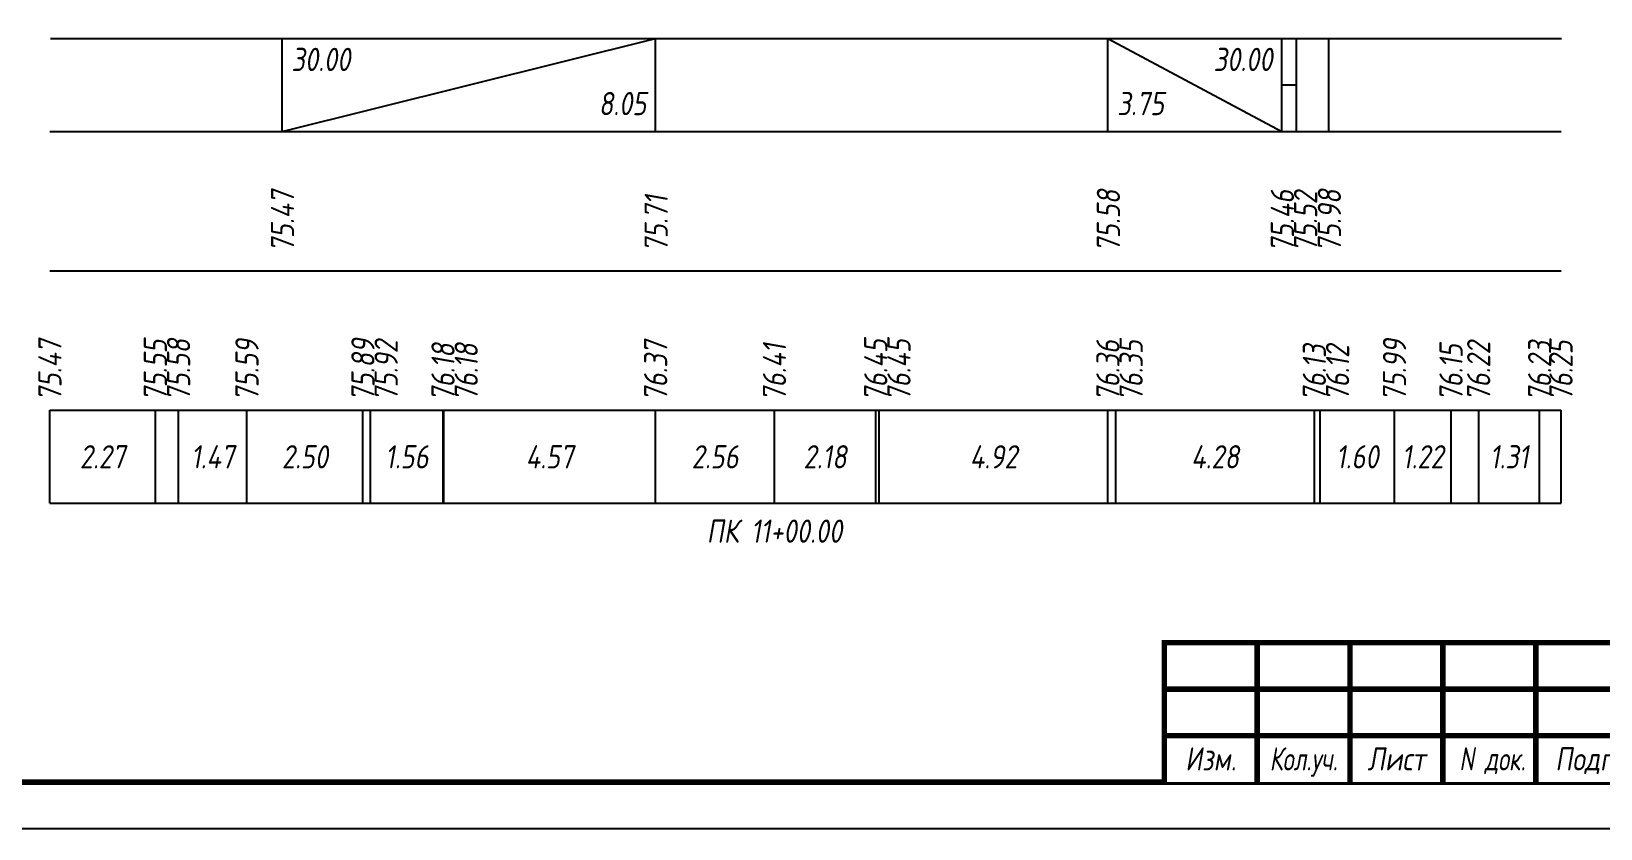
# Model space of a CAD drawing. Extents: x -717 to 1451, y -133302 to 233.
# Drawn here: x 78 to 246.9, y -17256.4 to -17170.7 of the extents above; entities that cross this region are included whole.
import ezdxf
from ezdxf.enums import TextEntityAlignment as Align

# ---------------------------------------------------------------- set-up
doc = ezdxf.new("R2010")
doc.units = 0
for name, color, linetype in [('Зарамочное оформление', 7, 'Continuous'), ('Код_510', 7, 'Continuous'), ('Код_516', 1, 'Continuous'), ('Подписи поперечников', 7, 'Continuous'), ('Таблица', 7, 'Continuous')]:
    doc.layers.add(name, color=color, linetype=linetype)
doc.styles.add('М', font='romand.shx', dxfattribs={"width": 0.8, "oblique": 10, "height": 2.5})

# ---------------------------------------------------------------- blocks, each defined once
blk = doc.blocks.new('Штамп')
at = {"linetype": 'Continuous'}
blk.add_wipeout([(199.95, -411.25), (384.95, -411.25), (384.95, -426.25), (199.95, -426.25)], dxfattribs=at).dxf.layer = 'Зарамочное оформление'
at = {"layer": 'Зарамочное оформление', "linetype": 'Continuous', "lineweight": -3, "const_width": 0.6, "flags": 128}
for points in [[(199.95, -426.25), (199.95, -411.25), (384.95, -411.25)], [(209.95, -411.25), (209.95, -426.25)], [(219.95, -411.25), (219.95, -426.25)], [(229.95, -411.25), (229.95, -426.25)], [(239.95, -411.25), (239.95, -426.25)], [(199.95, -416.25), (264.95, -416.25)], [(199.95, -421.25), (264.95, -421.25)]]:
    blk.add_lwpolyline(points, dxfattribs=at)
at = {"layer": 'Зарамочное оформление', "linetype": 'Continuous', "style": 'М', "oblique": 10}
for s, width, p in [('Изм.', 0.8, (204.95, -423.75)), ('Кол.уч.', 0.7, (214.95, -423.75)), ('Лист', 0.8, (224.95, -423.75)), ('N док.', 0.7, (235.28, -423.75)), ('Подпись', 0.8, (247.45, -423.75))]:
    blk.add_text(s, height=2.5, dxfattribs=dict(at, width=width)).set_placement(p, align=Align.MIDDLE_CENTER)
blk = doc.blocks.new('шифр')
blk.add_blockref('Штамп', (0, -16885))

msp = doc.modelspace()

# ---------------------------------------------------------------- linework, layer by layer
at = {"flags": 128}
msp.add_lwpolyline([(-30.054, -17256.421), (389.946, -17256.421), (389.946, -16959.421), (-30.054, -16959.421)], close=True, dxfattribs=at)
at = {"const_width": 0.6, "flags": 128}
msp.add_lwpolyline([(-10.054, -17251.421), (384.946, -17251.421), (384.946, -16964.421), (-10.054, -16964.421)], close=True, dxfattribs=at)
at = {"layer": 'Код_510'}
for p, q in [((79.946, -17221.421), (79.946, -17211.421)), ((91.304, -17221.421), (91.304, -17211.421)), ((93.8, -17221.421), (93.8, -17211.421)), ((101.169, -17221.421), (101.169, -17211.421)), ((113.656, -17221.421), (113.656, -17211.421)), ((114.479, -17221.421), (114.479, -17211.421)), ((122.28, -17221.421), (122.28, -17211.421)), ((122.351, -17221.421), (122.351, -17211.421)), ((145.178, -17221.421), (145.178, -17211.421)), ((157.969, -17221.421), (157.969, -17211.421)), ((168.878, -17221.421), (168.878, -17211.421)), ((169.261, -17221.421), (169.261, -17211.421)), ((193.88, -17221.421), (193.88, -17211.421)), ((194.733, -17221.421), (194.733, -17211.421)), ((216.111, -17221.421), (216.111, -17211.421)), ((216.736, -17221.421), (216.736, -17211.421)), ((224.741, -17221.421), (224.741, -17211.421)), ((230.831, -17221.421), (230.831, -17211.421)), ((233.807, -17221.421), (233.807, -17211.421)), ((240.367, -17221.421), (240.367, -17211.421)), ((242.674, -17221.421), (242.674, -17211.421))]:
    msp.add_line(p, q, dxfattribs=at)
at = {"layer": 'Код_516'}
for p, q in [((104.946, -17181.421), (104.946, -17171.421)), ((104.946, -17181.421), (145.178, -17171.421)), ((145.178, -17181.421), (145.178, -17171.421)), ((193.88, -17181.421), (193.88, -17171.421)), ((193.88, -17171.421), (212.611, -17181.421)), ((212.611, -17181.421), (212.611, -17171.421)), ((212.611, -17181.421), (212.611, -17171.421)), ((214.196, -17181.421), (214.196, -17171.421)), ((217.674, -17181.421), (217.674, -17171.421)), ((212.611, -17176.421), (214.196, -17176.421))]:
    msp.add_line(p, q, dxfattribs=at)
at = {"layer": 'Таблица'}
for p, q in [((80, -17171.421), (242.729, -17171.421)), ((79.946, -17181.421), (242.674, -17181.421)), ((79.946, -17196.421), (242.674, -17196.421)), ((79.946, -17211.421), (242.674, -17211.421)), ((79.946, -17221.421), (242.674, -17221.421))]:
    msp.add_line(p, q, dxfattribs=at)

# ---------------------------------------------------------------- texts
at = {"layer": 'Код_510', "style": 'М', "oblique": 10, "width": 0.8}
for s, p in [('75.47', (79.946, -17210.421)), ('75.55', (91.304, -17210.421)), ('75.58', (93.804, -17210.421)), ('75.59', (101.169, -17210.421)), ('75.89', (113.656, -17210.421)), ('75.92', (116.156, -17210.421)), ('76.18', (122.28, -17210.421)), ('76.18', (124.78, -17210.421)), ('76.37', (145.178, -17210.421)), ('76.45', (168.878, -17210.421)), ('76.45', (171.378, -17210.421)), ('76.36', (193.88, -17210.421)), ('76.35', (196.38, -17210.421)), ('75.99', (224.741, -17210.421)), ('76.15', (230.831, -17210.421)), ('76.22', (233.807, -17210.421)), ('76.23', (240.367, -17210.421)), ('76.25', (242.674, -17210.421)), ('76.41', (157.969, -17210.421)), ('76.13', (216.111, -17210.421)), ('76.12', (218.611, -17210.421))]:
    msp.add_text(s, height=2.5, rotation=90, dxfattribs=at).set_placement(p, align=Align.MIDDLE_LEFT)
for s, p in [('2.27', (85.625, -17216.421)), ('1.47', (97.484, -17216.421)), ('2.50', (107.413, -17216.421)), ('1.56', (118.38, -17216.421)), ('4.57', (133.764, -17216.421)), ('2.56', (151.574, -17216.421)), ('2.18', (163.424, -17216.421)), ('4.92', (181.571, -17216.421)), ('4.28', (205.422, -17216.421)), ('1.60', (220.738, -17216.421)), ('1.22', (227.786, -17216.421)), ('1.31', (237.087, -17216.421))]:
    msp.add_text(s, height=2.5, dxfattribs=at).set_placement(p, align=Align.MIDDLE_CENTER)
at = {"layer": 'Код_516', "style": 'М', "oblique": 10, "width": 0.8}
msp.add_text('30.00', height=2.5, dxfattribs=at).set_placement((105.946, -17172.421), align=Align.TOP_LEFT)
msp.add_text('30.00', height=2.5, dxfattribs=at).set_placement((211.611, -17172.421), align=Align.TOP_RIGHT)
msp.add_text('8.05', height=2.5, dxfattribs=at).set_placement((144.178, -17180.421), align=Align.BOTTOM_RIGHT)
msp.add_text('3.75', height=2.5, dxfattribs=at).set_placement((194.88, -17180.421), align=Align.BOTTOM_LEFT)
for s, p in [('75.47', (105, -17194.371)), ('75.71', (145.232, -17194.371)), ('75.58', (193.935, -17194.371)), ('75.46', (212.665, -17194.371)), ('75.52', (215.165, -17194.371)), ('75.98', (217.729, -17194.371))]:
    msp.add_text(s, height=2.5, rotation=90, dxfattribs=at).set_placement(p, align=Align.MIDDLE_LEFT)
at = {"layer": 'Подписи поперечников', "style": 'М', "oblique": 10, "width": 0.8}
msp.add_text('ПК 11+00.00', height=2.5, dxfattribs=at).set_placement((157.969, -17226.421), align=Align.BOTTOM_CENTER)

# ---------------------------------------------------------------- next in the draw order: block references
msp.add_blockref('шифр', (0, 59.829))

doc.saveas('drawing.dxf')
